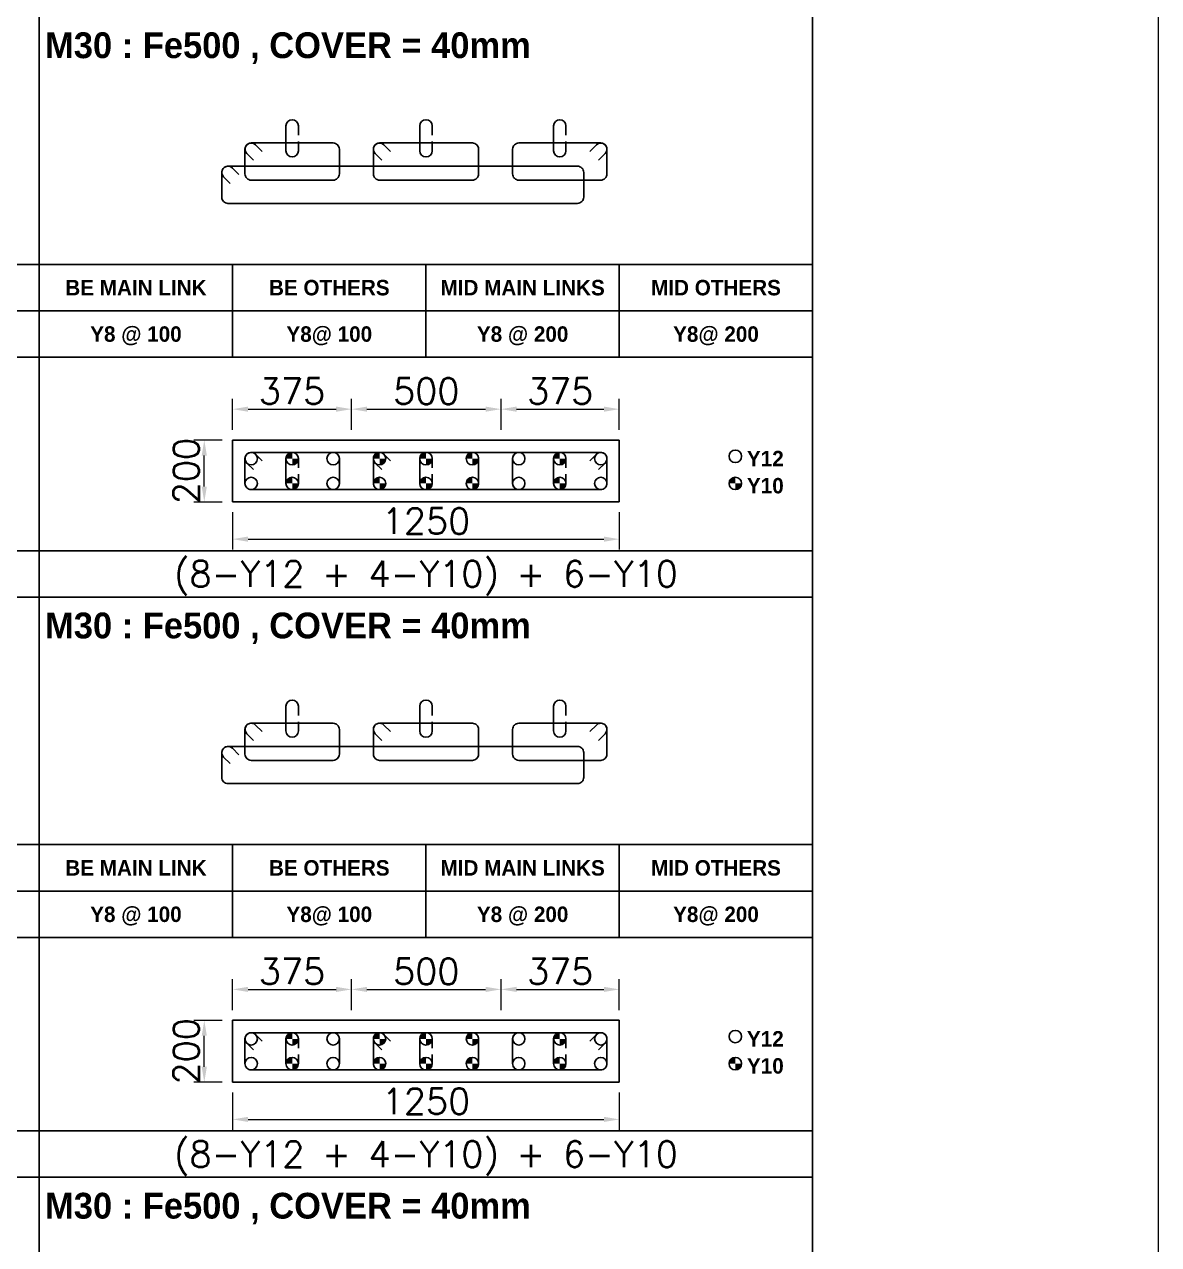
# Model space of a CAD drawing. Header units: millimetres. Extents: x -28707963 to -28231469, y 696001 to 896471.
# Drawn here: x -28253180 to -28242181, y 851519 to 863348 of the extents above; entities that cross this region are included whole.
import ezdxf
from ezdxf.enums import TextEntityAlignment as Align

# ---------------------------------------------------------------- set-up
doc = ezdxf.new("R2010")
doc.units = ezdxf.units.MM
doc.header["$MEASUREMENT"] = 0
doc.header["$PDMODE"] = 34
doc.header["$PDSIZE"] = -8
doc.layers.get('0').update_dxf_attribs({"lineweight": 5})
for name, color, linetype in [('09 COL TEXT-SCH', 2, 'Continuous'), ('14 REINF', 6, 'Continuous'), ('22 TABLE FRAME', 5, 'Continuous'), ('23 STIRRUPS', 5, 'Continuous'), ('TEXT', 4, 'Continuous')]:
    doc.layers.add(name, color=color, linetype=linetype)
doc.layers.add('19 COLUMN', color=1, linetype='Continuous', lineweight=25)
doc.styles.add('adani bold', font='')
doc.styles.add('ROMANS', font='simplex.shx')
doc.styles.get('adani bold').set_extended_font_data('Adani Bold', bold=True)
doc.dimstyles.new('D 50', dxfattribs={"dimscale": 100, "dimtxt": 3, "dimasz": 1.5, "dimexe": 1, "dimexo": 1, "dimgap": 0.5, "dimtad": 1, "dimdec": 0, "dimdsep": 46, "dimtxsty": 'ROMANS', "dimcen": 2.5, "dimclrd": 5, "dimclre": 5, "dimclrt": 4, "dimadec": 0, "dimazin": 0, "dimtfac": 1, "dimtdec": 0, "dimtmove": 0, "dimatfit": 3, "dimfxl": 1, "dimlwd": 0, "dimlwe": 0, "dimarcsym": 0})

# ---------------------------------------------------------------- blocks, each defined once
blk = doc.blocks.new('*D528')
at = {"color": 5, "lineweight": 0, "transparency": 16777216}
for p, q in [((-28251161, 852993), (-28251161, 852633)), ((-28247411, 852993), (-28247411, 852633)), ((-28251011, 852733), (-28247561, 852733))]:
    blk.add_line(p, q, dxfattribs=at)
at = {"color": 5, "transparency": 16777216}
for points in [[(-28251011, 852758), (-28251011, 852708), (-28251161, 852733)], [(-28247561, 852708), (-28247561, 852758), (-28247411, 852733)]]:
    blk.add_solid(points, dxfattribs=at)
at = {"layer": 'Defpoints', "color": 0, "transparency": 16777216}
for p in [(-28251161, 853093), (-28247411, 853093), (-28247411, 852733)]:
    blk.add_point(p, dxfattribs=at)
at = {"color": 4, "transparency": 16777216, "insert": (-28249286, 852908), "char_height": 250, "attachment_point": 5, "style": 'ROMANS'}
blk.add_mtext('1250', dxfattribs=at)
blk = doc.blocks.new('*D238')
at = {"color": 5, "lineweight": 0, "transparency": 16777216}
for p, q in [((-28251161, 858618), (-28251161, 858258)), ((-28247411, 858618), (-28247411, 858258)), ((-28251011, 858358), (-28247561, 858358))]:
    blk.add_line(p, q, dxfattribs=at)
at = {"color": 5, "transparency": 16777216}
for points in [[(-28251011, 858383), (-28251011, 858333), (-28251161, 858358)], [(-28247561, 858333), (-28247561, 858383), (-28247411, 858358)]]:
    blk.add_solid(points, dxfattribs=at)
at = {"layer": 'Defpoints', "color": 0, "transparency": 16777216}
for p in [(-28251161, 858718), (-28247411, 858718), (-28247411, 858358)]:
    blk.add_point(p, dxfattribs=at)
at = {"color": 4, "transparency": 16777216, "insert": (-28249286, 858533), "char_height": 250, "attachment_point": 5, "style": 'ROMANS'}
blk.add_mtext('1250', dxfattribs=at)
blk = doc.blocks.new('*D230')
at = {"color": 5, "lineweight": 0, "transparency": 16777216}
for p, q in [((-28251261, 853693), (-28251536, 853693)), ((-28251436, 853243), (-28251436, 853543)), ((-28251261, 853093), (-28251536, 853093))]:
    blk.add_line(p, q, dxfattribs=at)
at = {"color": 5, "transparency": 16777216}
for points in [[(-28251411, 853543), (-28251461, 853543), (-28251436, 853693)], [(-28251461, 853243), (-28251411, 853243), (-28251436, 853093)]]:
    blk.add_solid(points, dxfattribs=at)
at = {"layer": 'Defpoints', "color": 0, "transparency": 16777216}
for p in [(-28251436, 853693), (-28251161, 853693), (-28251161, 853093)]:
    blk.add_point(p, dxfattribs=at)
at = {"color": 4, "transparency": 16777216, "insert": (-28251611, 853393), "char_height": 250, "attachment_point": 5, "rotation": 90, "style": 'ROMANS'}
blk.add_mtext('200', dxfattribs=at)
blk = doc.blocks.new('*D231')
at = {"color": 5, "lineweight": 0, "transparency": 16777216}
for p, q in [((-28251161, 853793), (-28251161, 854093)), ((-28250008, 853793), (-28250008, 854093)), ((-28251011, 853993), (-28250158, 853993))]:
    blk.add_line(p, q, dxfattribs=at)
at = {"color": 5, "transparency": 16777216}
for points in [[(-28251011, 854018), (-28251011, 853968), (-28251161, 853993)], [(-28250158, 853968), (-28250158, 854018), (-28250008, 853993)]]:
    blk.add_solid(points, dxfattribs=at)
at = {"layer": 'Defpoints', "color": 0, "transparency": 16777216}
for p in [(-28250008, 853993), (-28251161, 853693), (-28250008, 853693)]:
    blk.add_point(p, dxfattribs=at)
at = {"color": 4, "transparency": 16777216, "insert": (-28250585, 854168), "char_height": 250, "attachment_point": 5, "style": 'ROMANS'}
blk.add_mtext('375', dxfattribs=at)
blk = doc.blocks.new('*D232')
at = {"color": 5, "lineweight": 0, "transparency": 16777216}
for p, q in [((-28250008, 853793), (-28250008, 854093)), ((-28248558, 853793), (-28248558, 854093)), ((-28249858, 853993), (-28248708, 853993))]:
    blk.add_line(p, q, dxfattribs=at)
at = {"color": 5, "transparency": 16777216}
for points in [[(-28249858, 854018), (-28249858, 853968), (-28250008, 853993)], [(-28248708, 853968), (-28248708, 854018), (-28248558, 853993)]]:
    blk.add_solid(points, dxfattribs=at)
at = {"layer": 'Defpoints', "color": 0, "transparency": 16777216}
for p in [(-28248558, 853993), (-28250008, 853693), (-28248558, 853693)]:
    blk.add_point(p, dxfattribs=at)
at = {"color": 4, "transparency": 16777216, "insert": (-28249283, 854168), "char_height": 250, "attachment_point": 5, "style": 'ROMANS'}
blk.add_mtext('500', dxfattribs=at)
blk = doc.blocks.new('*D233')
at = {"color": 5, "lineweight": 0, "transparency": 16777216}
for p, q in [((-28248558, 853793), (-28248558, 854093)), ((-28247411, 853793), (-28247411, 854093)), ((-28248408, 853993), (-28247561, 853993))]:
    blk.add_line(p, q, dxfattribs=at)
at = {"color": 5, "transparency": 16777216}
for points in [[(-28248408, 854018), (-28248408, 853968), (-28248558, 853993)], [(-28247561, 853968), (-28247561, 854018), (-28247411, 853993)]]:
    blk.add_solid(points, dxfattribs=at)
at = {"layer": 'Defpoints', "color": 0, "transparency": 16777216}
for p in [(-28247411, 853993), (-28248558, 853693), (-28247411, 853693)]:
    blk.add_point(p, dxfattribs=at)
at = {"color": 4, "transparency": 16777216, "insert": (-28247985, 854168), "char_height": 250, "attachment_point": 5, "style": 'ROMANS'}
blk.add_mtext('375', dxfattribs=at)
blk = doc.blocks.new('*D234')
at = {"color": 5, "lineweight": 0, "transparency": 16777216}
for p, q in [((-28251261, 859318), (-28251536, 859318)), ((-28251436, 858868), (-28251436, 859168)), ((-28251261, 858718), (-28251536, 858718))]:
    blk.add_line(p, q, dxfattribs=at)
at = {"color": 5, "transparency": 16777216}
for points in [[(-28251411, 859168), (-28251461, 859168), (-28251436, 859318)], [(-28251461, 858868), (-28251411, 858868), (-28251436, 858718)]]:
    blk.add_solid(points, dxfattribs=at)
at = {"layer": 'Defpoints', "color": 0, "transparency": 16777216}
for p in [(-28251436, 859318), (-28251161, 859318), (-28251161, 858718)]:
    blk.add_point(p, dxfattribs=at)
at = {"color": 4, "transparency": 16777216, "insert": (-28251611, 859018), "char_height": 250, "attachment_point": 5, "rotation": 90, "style": 'ROMANS'}
blk.add_mtext('200', dxfattribs=at)
blk = doc.blocks.new('*D235')
at = {"color": 5, "lineweight": 0, "transparency": 16777216}
for p, q in [((-28251161, 859418), (-28251161, 859718)), ((-28251011, 859618), (-28250158, 859618)), ((-28250008, 859418), (-28250008, 859718))]:
    blk.add_line(p, q, dxfattribs=at)
at = {"color": 5, "transparency": 16777216}
for points in [[(-28251011, 859643), (-28251011, 859593), (-28251161, 859618)], [(-28250158, 859593), (-28250158, 859643), (-28250008, 859618)]]:
    blk.add_solid(points, dxfattribs=at)
at = {"layer": 'Defpoints', "color": 0, "transparency": 16777216}
for p in [(-28250008, 859618), (-28251161, 859318), (-28250008, 859318)]:
    blk.add_point(p, dxfattribs=at)
at = {"color": 4, "transparency": 16777216, "insert": (-28250585, 859793), "char_height": 250, "attachment_point": 5, "style": 'ROMANS'}
blk.add_mtext('375', dxfattribs=at)
blk = doc.blocks.new('*D236')
at = {"color": 5, "lineweight": 0, "transparency": 16777216}
for p, q in [((-28250008, 859418), (-28250008, 859718)), ((-28249858, 859618), (-28248708, 859618)), ((-28248558, 859418), (-28248558, 859718))]:
    blk.add_line(p, q, dxfattribs=at)
at = {"color": 5, "transparency": 16777216}
for points in [[(-28249858, 859643), (-28249858, 859593), (-28250008, 859618)], [(-28248708, 859593), (-28248708, 859643), (-28248558, 859618)]]:
    blk.add_solid(points, dxfattribs=at)
at = {"layer": 'Defpoints', "color": 0, "transparency": 16777216}
for p in [(-28248558, 859618), (-28250008, 859318), (-28248558, 859318)]:
    blk.add_point(p, dxfattribs=at)
at = {"color": 4, "transparency": 16777216, "insert": (-28249283, 859793), "char_height": 250, "attachment_point": 5, "style": 'ROMANS'}
blk.add_mtext('500', dxfattribs=at)
blk = doc.blocks.new('*D237')
at = {"color": 5, "lineweight": 0, "transparency": 16777216}
for p, q in [((-28248558, 859418), (-28248558, 859718)), ((-28248408, 859618), (-28247561, 859618)), ((-28247411, 859418), (-28247411, 859718))]:
    blk.add_line(p, q, dxfattribs=at)
at = {"color": 5, "transparency": 16777216}
for points in [[(-28248408, 859643), (-28248408, 859593), (-28248558, 859618)], [(-28247561, 859593), (-28247561, 859643), (-28247411, 859618)]]:
    blk.add_solid(points, dxfattribs=at)
at = {"layer": 'Defpoints', "color": 0, "transparency": 16777216}
for p in [(-28247411, 859618), (-28248558, 859318), (-28247411, 859318)]:
    blk.add_point(p, dxfattribs=at)
at = {"color": 4, "transparency": 16777216, "insert": (-28247985, 859793), "char_height": 250, "attachment_point": 5, "style": 'ROMANS'}
blk.add_mtext('375', dxfattribs=at)

msp = doc.modelspace()

# ---------------------------------------------------------------- hatches: boundary and pattern name
at = {"layer": '14 REINF'}
h = msp.add_hatch(color=6, dxfattribs=at)
edge = h.paths.add_edge_path(flags=0)
edge.add_line((-28250643.6, 859138.4), (-28250583.6, 859138.4))
edge.add_line((-28250583.6, 859138.4), (-28250583.6, 859198.4))
edge.add_arc((-28250583.6, 859138.4), 60, 90, 180)
edge = h.paths.add_edge_path(flags=0)
edge.add_line((-28250523.6, 859138.4), (-28250583.6, 859138.4))
edge.add_line((-28250583.6, 859138.4), (-28250583.6, 859078.4))
edge.add_arc((-28250583.6, 859138.4), 60, 270, 360)
h = msp.add_hatch(color=6, dxfattribs=at)
edge = h.paths.add_edge_path(flags=0)
edge.add_line((-28249796.1, 859138.4), (-28249736.1, 859138.4))
edge.add_line((-28249736.1, 859138.4), (-28249736.1, 859198.4))
edge.add_arc((-28249736.1, 859138.4), 60, 90, 180)
edge = h.paths.add_edge_path(flags=0)
edge.add_line((-28249676.1, 859138.4), (-28249736.1, 859138.4))
edge.add_line((-28249736.1, 859138.4), (-28249736.1, 859078.4))
edge.add_arc((-28249736.1, 859138.4), 60, 270, 360)
h = msp.add_hatch(color=6, dxfattribs=at)
edge = h.paths.add_edge_path(flags=0)
edge.add_line((-28249346.1, 859138.4), (-28249286.1, 859138.4))
edge.add_line((-28249286.1, 859138.4), (-28249286.1, 859198.4))
edge.add_arc((-28249286.1, 859138.4), 60, 90, 180)
edge = h.paths.add_edge_path(flags=0)
edge.add_line((-28249226.1, 859138.4), (-28249286.1, 859138.4))
edge.add_line((-28249286.1, 859138.4), (-28249286.1, 859078.4))
edge.add_arc((-28249286.1, 859138.4), 60, 270, 360)
h = msp.add_hatch(color=6, dxfattribs=at)
edge = h.paths.add_edge_path(flags=0)
edge.add_line((-28248896.1, 859138.4), (-28248836.1, 859138.4))
edge.add_line((-28248836.1, 859138.4), (-28248836.1, 859198.4))
edge.add_arc((-28248836.1, 859138.4), 60, 90, 180)
edge = h.paths.add_edge_path(flags=0)
edge.add_line((-28248776.1, 859138.4), (-28248836.1, 859138.4))
edge.add_line((-28248836.1, 859138.4), (-28248836.1, 859078.4))
edge.add_arc((-28248836.1, 859138.4), 60, 270, 360)
h = msp.add_hatch(color=6, dxfattribs=at)
edge = h.paths.add_edge_path(flags=0)
edge.add_line((-28248048.6, 859138.4), (-28247988.6, 859138.4))
edge.add_line((-28247988.6, 859138.4), (-28247988.6, 859198.4))
edge.add_arc((-28247988.6, 859138.4), 60, 90, 180)
edge = h.paths.add_edge_path(flags=0)
edge.add_line((-28247928.6, 859138.4), (-28247988.6, 859138.4))
edge.add_line((-28247988.6, 859138.4), (-28247988.6, 859078.4))
edge.add_arc((-28247988.6, 859138.4), 60, 270, 360)
h = msp.add_hatch(color=6, dxfattribs=at)
edge = h.paths.add_edge_path(flags=0)
edge.add_line((-28250643.6, 858898.4), (-28250583.6, 858898.4))
edge.add_line((-28250583.6, 858898.4), (-28250583.6, 858958.4))
edge.add_arc((-28250583.6, 858898.4), 60, 90, 180)
edge = h.paths.add_edge_path(flags=0)
edge.add_line((-28250523.6, 858898.4), (-28250583.6, 858898.4))
edge.add_line((-28250583.6, 858898.4), (-28250583.6, 858838.4))
edge.add_arc((-28250583.6, 858898.4), 60, 270, 360)
h = msp.add_hatch(color=6, dxfattribs=at)
edge = h.paths.add_edge_path(flags=0)
edge.add_line((-28249796.1, 858898.4), (-28249736.1, 858898.4))
edge.add_line((-28249736.1, 858898.4), (-28249736.1, 858958.4))
edge.add_arc((-28249736.1, 858898.4), 60, 90, 180)
edge = h.paths.add_edge_path(flags=0)
edge.add_line((-28249676.1, 858898.4), (-28249736.1, 858898.4))
edge.add_line((-28249736.1, 858898.4), (-28249736.1, 858838.4))
edge.add_arc((-28249736.1, 858898.4), 60, 270, 360)
h = msp.add_hatch(color=6, dxfattribs=at)
edge = h.paths.add_edge_path(flags=0)
edge.add_line((-28249346.1, 858898.4), (-28249286.1, 858898.4))
edge.add_line((-28249286.1, 858898.4), (-28249286.1, 858958.4))
edge.add_arc((-28249286.1, 858898.4), 60, 90, 180)
edge = h.paths.add_edge_path(flags=0)
edge.add_line((-28249226.1, 858898.4), (-28249286.1, 858898.4))
edge.add_line((-28249286.1, 858898.4), (-28249286.1, 858838.4))
edge.add_arc((-28249286.1, 858898.4), 60, 270, 360)
h = msp.add_hatch(color=6, dxfattribs=at)
edge = h.paths.add_edge_path(flags=0)
edge.add_line((-28248896.1, 858898.4), (-28248836.1, 858898.4))
edge.add_line((-28248836.1, 858898.4), (-28248836.1, 858958.4))
edge.add_arc((-28248836.1, 858898.4), 60, 90, 180)
edge = h.paths.add_edge_path(flags=0)
edge.add_line((-28248776.1, 858898.4), (-28248836.1, 858898.4))
edge.add_line((-28248836.1, 858898.4), (-28248836.1, 858838.4))
edge.add_arc((-28248836.1, 858898.4), 60, 270, 360)
h = msp.add_hatch(color=6, dxfattribs=at)
edge = h.paths.add_edge_path(flags=0)
edge.add_line((-28248048.6, 858898.4), (-28247988.6, 858898.4))
edge.add_line((-28247988.6, 858898.4), (-28247988.6, 858958.4))
edge.add_arc((-28247988.6, 858898.4), 60, 90, 180)
edge = h.paths.add_edge_path(flags=0)
edge.add_line((-28247928.6, 858898.4), (-28247988.6, 858898.4))
edge.add_line((-28247988.6, 858898.4), (-28247988.6, 858838.4))
edge.add_arc((-28247988.6, 858898.4), 60, 270, 360)
h = msp.add_hatch(color=6, dxfattribs=at)
edge = h.paths.add_edge_path(flags=0)
edge.add_line((-28246346.1, 858898.4), (-28246286.1, 858898.4))
edge.add_line((-28246286.1, 858898.4), (-28246286.1, 858958.4))
edge.add_arc((-28246286.1, 858898.4), 60, 90, 180)
edge = h.paths.add_edge_path(flags=0)
edge.add_line((-28246226.1, 858898.4), (-28246286.1, 858898.4))
edge.add_line((-28246286.1, 858898.4), (-28246286.1, 858838.4))
edge.add_arc((-28246286.1, 858898.4), 60, 270, 360)
h = msp.add_hatch(color=6, dxfattribs=at)
edge = h.paths.add_edge_path(flags=0)
edge.add_line((-28250643.6, 853513.4), (-28250583.6, 853513.4))
edge.add_line((-28250583.6, 853513.4), (-28250583.6, 853573.4))
edge.add_arc((-28250583.6, 853513.4), 60, 90, 180)
edge = h.paths.add_edge_path(flags=0)
edge.add_line((-28250523.6, 853513.4), (-28250583.6, 853513.4))
edge.add_line((-28250583.6, 853513.4), (-28250583.6, 853453.4))
edge.add_arc((-28250583.6, 853513.4), 60, 270, 360)
h = msp.add_hatch(color=6, dxfattribs=at)
edge = h.paths.add_edge_path(flags=0)
edge.add_line((-28249796.1, 853513.4), (-28249736.1, 853513.4))
edge.add_line((-28249736.1, 853513.4), (-28249736.1, 853573.4))
edge.add_arc((-28249736.1, 853513.4), 60, 90, 180)
edge = h.paths.add_edge_path(flags=0)
edge.add_line((-28249676.1, 853513.4), (-28249736.1, 853513.4))
edge.add_line((-28249736.1, 853513.4), (-28249736.1, 853453.4))
edge.add_arc((-28249736.1, 853513.4), 60, 270, 360)
h = msp.add_hatch(color=6, dxfattribs=at)
edge = h.paths.add_edge_path(flags=0)
edge.add_line((-28249346.1, 853513.4), (-28249286.1, 853513.4))
edge.add_line((-28249286.1, 853513.4), (-28249286.1, 853573.4))
edge.add_arc((-28249286.1, 853513.4), 60, 90, 180)
edge = h.paths.add_edge_path(flags=0)
edge.add_line((-28249226.1, 853513.4), (-28249286.1, 853513.4))
edge.add_line((-28249286.1, 853513.4), (-28249286.1, 853453.4))
edge.add_arc((-28249286.1, 853513.4), 60, 270, 360)
h = msp.add_hatch(color=6, dxfattribs=at)
edge = h.paths.add_edge_path(flags=0)
edge.add_line((-28248896.1, 853513.4), (-28248836.1, 853513.4))
edge.add_line((-28248836.1, 853513.4), (-28248836.1, 853573.4))
edge.add_arc((-28248836.1, 853513.4), 60, 90, 180)
edge = h.paths.add_edge_path(flags=0)
edge.add_line((-28248776.1, 853513.4), (-28248836.1, 853513.4))
edge.add_line((-28248836.1, 853513.4), (-28248836.1, 853453.4))
edge.add_arc((-28248836.1, 853513.4), 60, 270, 360)
h = msp.add_hatch(color=6, dxfattribs=at)
edge = h.paths.add_edge_path(flags=0)
edge.add_line((-28248048.6, 853513.4), (-28247988.6, 853513.4))
edge.add_line((-28247988.6, 853513.4), (-28247988.6, 853573.4))
edge.add_arc((-28247988.6, 853513.4), 60, 90, 180)
edge = h.paths.add_edge_path(flags=0)
edge.add_line((-28247928.6, 853513.4), (-28247988.6, 853513.4))
edge.add_line((-28247988.6, 853513.4), (-28247988.6, 853453.4))
edge.add_arc((-28247988.6, 853513.4), 60, 270, 360)
h = msp.add_hatch(color=6, dxfattribs=at)
edge = h.paths.add_edge_path(flags=0)
edge.add_line((-28250643.6, 853273.4), (-28250583.6, 853273.4))
edge.add_line((-28250583.6, 853273.4), (-28250583.6, 853333.4))
edge.add_arc((-28250583.6, 853273.4), 60, 90, 180)
edge = h.paths.add_edge_path(flags=0)
edge.add_line((-28250523.6, 853273.4), (-28250583.6, 853273.4))
edge.add_line((-28250583.6, 853273.4), (-28250583.6, 853213.4))
edge.add_arc((-28250583.6, 853273.4), 60, 270, 360)
h = msp.add_hatch(color=6, dxfattribs=at)
edge = h.paths.add_edge_path(flags=0)
edge.add_line((-28249796.1, 853273.4), (-28249736.1, 853273.4))
edge.add_line((-28249736.1, 853273.4), (-28249736.1, 853333.4))
edge.add_arc((-28249736.1, 853273.4), 60, 90, 180)
edge = h.paths.add_edge_path(flags=0)
edge.add_line((-28249676.1, 853273.4), (-28249736.1, 853273.4))
edge.add_line((-28249736.1, 853273.4), (-28249736.1, 853213.4))
edge.add_arc((-28249736.1, 853273.4), 60, 270, 360)
h = msp.add_hatch(color=6, dxfattribs=at)
edge = h.paths.add_edge_path(flags=0)
edge.add_line((-28249346.1, 853273.4), (-28249286.1, 853273.4))
edge.add_line((-28249286.1, 853273.4), (-28249286.1, 853333.4))
edge.add_arc((-28249286.1, 853273.4), 60, 90, 180)
edge = h.paths.add_edge_path(flags=0)
edge.add_line((-28249226.1, 853273.4), (-28249286.1, 853273.4))
edge.add_line((-28249286.1, 853273.4), (-28249286.1, 853213.4))
edge.add_arc((-28249286.1, 853273.4), 60, 270, 360)
h = msp.add_hatch(color=6, dxfattribs=at)
edge = h.paths.add_edge_path(flags=0)
edge.add_line((-28248896.1, 853273.4), (-28248836.1, 853273.4))
edge.add_line((-28248836.1, 853273.4), (-28248836.1, 853333.4))
edge.add_arc((-28248836.1, 853273.4), 60, 90, 180)
edge = h.paths.add_edge_path(flags=0)
edge.add_line((-28248776.1, 853273.4), (-28248836.1, 853273.4))
edge.add_line((-28248836.1, 853273.4), (-28248836.1, 853213.4))
edge.add_arc((-28248836.1, 853273.4), 60, 270, 360)
h = msp.add_hatch(color=6, dxfattribs=at)
edge = h.paths.add_edge_path(flags=0)
edge.add_line((-28248048.6, 853273.4), (-28247988.6, 853273.4))
edge.add_line((-28247988.6, 853273.4), (-28247988.6, 853333.4))
edge.add_arc((-28247988.6, 853273.4), 60, 90, 180)
edge = h.paths.add_edge_path(flags=0)
edge.add_line((-28247928.6, 853273.4), (-28247988.6, 853273.4))
edge.add_line((-28247988.6, 853273.4), (-28247988.6, 853213.4))
edge.add_arc((-28247988.6, 853273.4), 60, 270, 360)
h = msp.add_hatch(color=6, dxfattribs=at)
edge = h.paths.add_edge_path(flags=0)
edge.add_line((-28246346.1, 853273.4), (-28246286.1, 853273.4))
edge.add_line((-28246286.1, 853273.4), (-28246286.1, 853333.4))
edge.add_arc((-28246286.1, 853273.4), 60, 90, 180)
edge = h.paths.add_edge_path(flags=0)
edge.add_line((-28246226.1, 853273.4), (-28246286.1, 853273.4))
edge.add_line((-28246286.1, 853273.4), (-28246286.1, 853213.4))
edge.add_arc((-28246286.1, 853273.4), 60, 270, 360)

# ---------------------------------------------------------------- linework, layer by layer
msp.add_lwpolyline([(-28341538.8, 788796.2), (-28242181.2, 788796.2), (-28242181.2, 874671.2), (-28341538.8, 874671.2)], close=True)
at = {"layer": '14 REINF', "color": 6}
for centre in [(-28250981.1, 859138.4), (-28250583.6, 859138.4), (-28250186.1, 859138.4), (-28249736.1, 859138.4), (-28249286.1, 859138.4), (-28248836.1, 859138.4), (-28248386.1, 859138.4), (-28247988.6, 859138.4), (-28247591.1, 859138.4), (-28246286.1, 859160.9), (-28250981.1, 858898.4), (-28250583.6, 858898.4), (-28250186.1, 858898.4), (-28249736.1, 858898.4), (-28249286.1, 858898.4), (-28248836.1, 858898.4), (-28248386.1, 858898.4), (-28247988.6, 858898.4), (-28247591.1, 858898.4), (-28246286.1, 858898.4), (-28250981.1, 853513.4), (-28250583.6, 853513.4), (-28250186.1, 853513.4), (-28249736.1, 853513.4), (-28249286.1, 853513.4), (-28248836.1, 853513.4), (-28248386.1, 853513.4), (-28247988.6, 853513.4), (-28247591.1, 853513.4), (-28246286.1, 853535.9), (-28250981.1, 853273.4), (-28250583.6, 853273.4), (-28250186.1, 853273.4), (-28249736.1, 853273.4), (-28249286.1, 853273.4), (-28248836.1, 853273.4), (-28248386.1, 853273.4), (-28247988.6, 853273.4), (-28247591.1, 853273.4), (-28246286.1, 853273.4)]:
    msp.add_circle(centre, 60, dxfattribs=at)
at = {"layer": '19 COLUMN', "color": 4}
for points in [[(-28247411.1, 859318.4), (-28251161.1, 859318.4)], [(-28251161.1, 859318.4), (-28251161.1, 858718.4)], [(-28247411.1, 858718.4), (-28247411.1, 859318.4)], [(-28251161.1, 858718.4), (-28247411.1, 858718.4)], [(-28247411.1, 853693.4), (-28251161.1, 853693.4)], [(-28251161.1, 853693.4), (-28251161.1, 853093.4)], [(-28247411.1, 853093.4), (-28247411.1, 853693.4)], [(-28251161.1, 853093.4), (-28247411.1, 853093.4)]]:
    msp.add_lwpolyline(points, dxfattribs=at)
at = {"layer": '22 TABLE FRAME', "color": 5, "linetype": 'Continuous'}
for p, q in [((-28253036.1, 863421.2), (-28253036.1, 788796.2)), ((-28245536.1, 863421.2), (-28245536.1, 788796.2)), ((-28330286.1, 861021.2), (-28245536.1, 861021.2)), ((-28251161.1, 861021.2), (-28251161.1, 860121.2)), ((-28249286.1, 861021.2), (-28249286.1, 860121.2)), ((-28247411.1, 861021.2), (-28247411.1, 860121.2)), ((-28330286.1, 860571.2), (-28245536.1, 860571.2)), ((-28330286.1, 860121.2), (-28245536.1, 860121.2)), ((-28330286.1, 858246.2), (-28245536.1, 858246.2)), ((-28334786.1, 857796.2), (-28245536.1, 857796.2)), ((-28330286.1, 855396.2), (-28245536.1, 855396.2)), ((-28251161.1, 855396.2), (-28251161.1, 854496.2)), ((-28249286.1, 855396.2), (-28249286.1, 854496.2)), ((-28247411.1, 855396.2), (-28247411.1, 854496.2)), ((-28330286.1, 854946.2), (-28245536.1, 854946.2)), ((-28330286.1, 854496.2), (-28245536.1, 854496.2)), ((-28330286.1, 852621.2), (-28245536.1, 852621.2)), ((-28334786.1, 852171.2), (-28245536.1, 852171.2))]:
    msp.add_line(p, q, dxfattribs=at)
at = {"layer": '23 STIRRUPS', "color": 5}
for points in [[(-28250523.6, 862213.4), (-28250523.6, 862123.4, -1), (-28250643.6, 862123.4), (-28250643.6, 862363.4, -1), (-28250523.6, 862363.4), (-28250523.6, 862273.4)], [(-28249226.1, 862213.4), (-28249226.1, 862123.4, -1), (-28249346.1, 862123.4), (-28249346.1, 862363.4, -1), (-28249226.1, 862363.4), (-28249226.1, 862273.4)], [(-28247928.6, 862213.4), (-28247928.6, 862123.4, -1), (-28248048.6, 862123.4), (-28248048.6, 862363.4, -1), (-28247928.6, 862363.4), (-28247928.6, 862273.4)], [(-28250959.9, 862032.3), (-28251023.5, 862095.9, -0.668178), (-28250981.1, 862198.4), (-28250186.1, 862198.4, -0.4142136), (-28250126.1, 862138.4), (-28250126.1, 861898.4, -0.4142136), (-28250186.1, 861838.4), (-28250981.1, 861838.4, -0.4142136), (-28251041.1, 861898.4), (-28251041.1, 862138.4, -0.6681793), (-28250938.7, 862180.8), (-28250875, 862117.1)], [(-28249714.9, 862032.3), (-28249778.5, 862095.9, -0.668178), (-28249736.1, 862198.4), (-28248836.1, 862198.4, -0.4142136), (-28248776.1, 862138.4), (-28248776.1, 861898.4, -0.4142136), (-28248836.1, 861838.4), (-28249736.1, 861838.4, -0.4142136), (-28249796.1, 861898.4), (-28249796.1, 862138.4, -0.6681793), (-28249693.7, 862180.8), (-28249630, 862117.1)], [(-28247697.2, 862117.1), (-28247633.5, 862180.8, -0.6681793), (-28247531.1, 862138.4), (-28247531.1, 861898.4, -0.4142136), (-28247591.1, 861838.4), (-28248386.1, 861838.4, -0.4142136), (-28248446.1, 861898.4), (-28248446.1, 862138.4, -0.4142136), (-28248386.1, 862198.4), (-28247591.1, 862198.4, -0.668178), (-28247548.7, 862095.9), (-28247612.3, 862032.3)], [(-28251184.9, 861807.3), (-28251248.5, 861870.9, -0.668178), (-28251206.1, 861973.4), (-28247816.1, 861973.4, -0.4142136), (-28247756.1, 861913.4), (-28247756.1, 861673.4, -0.4142136), (-28247816.1, 861613.4), (-28251206.1, 861613.4, -0.4142136), (-28251266.1, 861673.4), (-28251266.1, 861913.4, -0.6681793), (-28251163.7, 861955.8), (-28251100, 861892.1)], [(-28250959.9, 859032.3), (-28251023.5, 859095.9, -0.668178), (-28250981.1, 859198.4), (-28247591.1, 859198.4, -0.4142136), (-28247531.1, 859138.4), (-28247531.1, 858898.4, -0.4142136), (-28247591.1, 858838.4), (-28250981.1, 858838.4, -0.4142136), (-28251041.1, 858898.4), (-28251041.1, 859138.4, -0.6681793), (-28250938.7, 859180.8), (-28250875, 859117.1)], [(-28250959.9, 859032.3), (-28251023.5, 859095.9, -0.668178), (-28250981.1, 859198.4), (-28250186.1, 859198.4, -0.4142136), (-28250126.1, 859138.4), (-28250126.1, 858898.4, -0.4142136), (-28250186.1, 858838.4), (-28250981.1, 858838.4, -0.4142136), (-28251041.1, 858898.4), (-28251041.1, 859138.4, -0.6681793), (-28250938.7, 859180.8), (-28250875, 859117.1)], [(-28250523.6, 858988.4), (-28250523.6, 858898.4, -1), (-28250643.6, 858898.4), (-28250643.6, 859138.4, -1), (-28250523.6, 859138.4), (-28250523.6, 859048.4)], [(-28249714.9, 859032.3), (-28249778.5, 859095.9, -0.668178), (-28249736.1, 859198.4), (-28248836.1, 859198.4, -0.4142136), (-28248776.1, 859138.4), (-28248776.1, 858898.4, -0.4142136), (-28248836.1, 858838.4), (-28249736.1, 858838.4, -0.4142136), (-28249796.1, 858898.4), (-28249796.1, 859138.4, -0.6681793), (-28249693.7, 859180.8), (-28249630, 859117.1)], [(-28249226.1, 858988.4), (-28249226.1, 858898.4, -1), (-28249346.1, 858898.4), (-28249346.1, 859138.4, -1), (-28249226.1, 859138.4), (-28249226.1, 859048.4)], [(-28247697.2, 859117.1), (-28247633.5, 859180.8, -0.6681793), (-28247531.1, 859138.4), (-28247531.1, 858898.4, -0.4142136), (-28247591.1, 858838.4), (-28248386.1, 858838.4, -0.4142136), (-28248446.1, 858898.4), (-28248446.1, 859138.4, -0.4142136), (-28248386.1, 859198.4), (-28247591.1, 859198.4, -0.668178), (-28247548.7, 859095.9), (-28247612.3, 859032.3)], [(-28247928.6, 858988.4), (-28247928.6, 858898.4, -1), (-28248048.6, 858898.4), (-28248048.6, 859138.4, -1), (-28247928.6, 859138.4), (-28247928.6, 859048.4)], [(-28250523.6, 856588.4), (-28250523.6, 856498.4, -1), (-28250643.6, 856498.4), (-28250643.6, 856738.4, -1), (-28250523.6, 856738.4), (-28250523.6, 856648.4)], [(-28249226.1, 856588.4), (-28249226.1, 856498.4, -1), (-28249346.1, 856498.4), (-28249346.1, 856738.4, -1), (-28249226.1, 856738.4), (-28249226.1, 856648.4)], [(-28247928.6, 856588.4), (-28247928.6, 856498.4, -1), (-28248048.6, 856498.4), (-28248048.6, 856738.4, -1), (-28247928.6, 856738.4), (-28247928.6, 856648.4)], [(-28250959.9, 856407.3), (-28251023.5, 856470.9, -0.668178), (-28250981.1, 856573.4), (-28250186.1, 856573.4, -0.4142136), (-28250126.1, 856513.4), (-28250126.1, 856273.4, -0.4142136), (-28250186.1, 856213.4), (-28250981.1, 856213.4, -0.4142136), (-28251041.1, 856273.4), (-28251041.1, 856513.4, -0.6681793), (-28250938.7, 856555.8), (-28250875, 856492.1)], [(-28249714.9, 856407.3), (-28249778.5, 856470.9, -0.668178), (-28249736.1, 856573.4), (-28248836.1, 856573.4, -0.4142136), (-28248776.1, 856513.4), (-28248776.1, 856273.4, -0.4142136), (-28248836.1, 856213.4), (-28249736.1, 856213.4, -0.4142136), (-28249796.1, 856273.4), (-28249796.1, 856513.4, -0.6681793), (-28249693.7, 856555.8), (-28249630, 856492.1)], [(-28247697.2, 856492.1), (-28247633.5, 856555.8, -0.6681793), (-28247531.1, 856513.4), (-28247531.1, 856273.4, -0.4142136), (-28247591.1, 856213.4), (-28248386.1, 856213.4, -0.4142136), (-28248446.1, 856273.4), (-28248446.1, 856513.4, -0.4142136), (-28248386.1, 856573.4), (-28247591.1, 856573.4, -0.668178), (-28247548.7, 856470.9), (-28247612.3, 856407.3)], [(-28251184.9, 856182.3), (-28251248.5, 856245.9, -0.668178), (-28251206.1, 856348.4), (-28247816.1, 856348.4, -0.4142136), (-28247756.1, 856288.4), (-28247756.1, 856048.4, -0.4142136), (-28247816.1, 855988.4), (-28251206.1, 855988.4, -0.4142136), (-28251266.1, 856048.4), (-28251266.1, 856288.4, -0.6681793), (-28251163.7, 856330.8), (-28251100, 856267.1)], [(-28250959.9, 853407.3), (-28251023.5, 853470.9, -0.668178), (-28250981.1, 853573.4), (-28247591.1, 853573.4, -0.4142136), (-28247531.1, 853513.4), (-28247531.1, 853273.4, -0.4142136), (-28247591.1, 853213.4), (-28250981.1, 853213.4, -0.4142136), (-28251041.1, 853273.4), (-28251041.1, 853513.4, -0.6681793), (-28250938.7, 853555.8), (-28250875, 853492.1)], [(-28250959.9, 853407.3), (-28251023.5, 853470.9, -0.668178), (-28250981.1, 853573.4), (-28250186.1, 853573.4, -0.4142136), (-28250126.1, 853513.4), (-28250126.1, 853273.4, -0.4142136), (-28250186.1, 853213.4), (-28250981.1, 853213.4, -0.4142136), (-28251041.1, 853273.4), (-28251041.1, 853513.4, -0.6681793), (-28250938.7, 853555.8), (-28250875, 853492.1)], [(-28250523.6, 853363.4), (-28250523.6, 853273.4, -1), (-28250643.6, 853273.4), (-28250643.6, 853513.4, -1), (-28250523.6, 853513.4), (-28250523.6, 853423.4)], [(-28249714.9, 853407.3), (-28249778.5, 853470.9, -0.668178), (-28249736.1, 853573.4), (-28248836.1, 853573.4, -0.4142136), (-28248776.1, 853513.4), (-28248776.1, 853273.4, -0.4142136), (-28248836.1, 853213.4), (-28249736.1, 853213.4, -0.4142136), (-28249796.1, 853273.4), (-28249796.1, 853513.4, -0.6681793), (-28249693.7, 853555.8), (-28249630, 853492.1)], [(-28249226.1, 853363.4), (-28249226.1, 853273.4, -1), (-28249346.1, 853273.4), (-28249346.1, 853513.4, -1), (-28249226.1, 853513.4), (-28249226.1, 853423.4)], [(-28247697.2, 853492.1), (-28247633.5, 853555.8, -0.6681793), (-28247531.1, 853513.4), (-28247531.1, 853273.4, -0.4142136), (-28247591.1, 853213.4), (-28248386.1, 853213.4, -0.4142136), (-28248446.1, 853273.4), (-28248446.1, 853513.4, -0.4142136), (-28248386.1, 853573.4), (-28247591.1, 853573.4, -0.668178), (-28247548.7, 853470.9), (-28247612.3, 853407.3)], [(-28247928.6, 853363.4), (-28247928.6, 853273.4, -1), (-28248048.6, 853273.4), (-28248048.6, 853513.4, -1), (-28247928.6, 853513.4), (-28247928.6, 853423.4)]]:
    msp.add_lwpolyline(points, format="xyb", dxfattribs=at)

# ---------------------------------------------------------------- texts
at = {"layer": '09 COL TEXT-SCH', "color": 3, "linetype": 'Continuous', "style": 'ROMANS'}
for p in [(-28249286.1, 858021.2), (-28249286.1, 852396.2)]:
    msp.add_text('(8-Y12 + 4-Y10) + 6-Y10', height=250, dxfattribs=at).set_placement(p, align=Align.MIDDLE_CENTER)
at = {"layer": 'TEXT', "lineweight": 40, "style": 'adani bold'}
for p in [(-28252979.8, 863021.2), (-28252979.8, 857396.2), (-28252979.8, 851771.2)]:
    msp.add_text('M30 : Fe500 , COVER = 40mm', height=250, dxfattribs=at).set_placement(p)
at = {"layer": 'TEXT', "style": 'adani bold'}
for s, p in [('BE MAIN LINK', (-28252098.6, 860796.2)), ('BE OTHERS', (-28250223.6, 860796.2)), ('MID MAIN LINKS', (-28248348.6, 860796.2)), ('MID OTHERS', (-28246473.6, 860796.2)), ('Y8 @ 100', (-28252098.6, 860346.2)), ('Y8@ 100', (-28250223.6, 860346.2)), ('Y8 @ 200', (-28248348.6, 860346.2)), ('Y8@ 200', (-28246473.6, 860346.2)), ('BE MAIN LINK', (-28252098.6, 855171.2)), ('BE OTHERS', (-28250223.6, 855171.2)), ('MID MAIN LINKS', (-28248348.6, 855171.2)), ('MID OTHERS', (-28246473.6, 855171.2)), ('Y8 @ 100', (-28252098.6, 854721.2)), ('Y8@ 100', (-28250223.6, 854721.2)), ('Y8 @ 200', (-28248348.6, 854721.2)), ('Y8@ 200', (-28246473.6, 854721.2))]:
    msp.add_text(s, height=150, dxfattribs=at).set_placement(p, align=Align.MIDDLE_CENTER)
for s, p in [('Y12', (-28246173.6, 859138.7)), ('Y10', (-28246173.6, 858876.2)), ('Y12', (-28246173.6, 853513.7)), ('Y10', (-28246173.6, 853251.2))]:
    msp.add_text(s, height=150, dxfattribs=at).set_placement(p, align=Align.MIDDLE_LEFT)

# ---------------------------------------------------------------- dimensions: what is measured, and where the dimension line sits
for p1, p2, distance, text, override, picture, middle in [((-28251161.1, 859318.4), (-28250008.4, 859318.4), 300, '375', {"dimtxt": 2.5, "dimtxsty": 'ROMANS'}, '*D235', (-28250584.8, 859793.4)), ((-28250008.4, 859318.4), (-28248558.4, 859318.4), 300, '500', {"dimtxt": 2.5, "dimtxsty": 'ROMANS'}, '*D236', (-28249283.4, 859793.4)), ((-28248558.4, 859318.4), (-28247411.1, 859318.4), 300, '375', {"dimtxt": 2.5, "dimtxsty": 'ROMANS'}, '*D237', (-28247984.7, 859793.4)), ((-28251161.1, 858718.4), (-28247411.1, 858718.4), -360, '1250', {"dimtxt": 2.5}, '*D238', (-28249286.1, 858533.4)), ((-28251161.1, 853693.4), (-28250008.4, 853693.4), 300, '375', {"dimtxt": 2.5, "dimtxsty": 'ROMANS'}, '*D231', (-28250584.8, 854168.4)), ((-28250008.4, 853693.4), (-28248558.4, 853693.4), 300, '500', {"dimtxt": 2.5, "dimtxsty": 'ROMANS'}, '*D232', (-28249283.4, 854168.4)), ((-28248558.4, 853693.4), (-28247411.1, 853693.4), 300, '375', {"dimtxt": 2.5, "dimtxsty": 'ROMANS'}, '*D233', (-28247984.7, 854168.4)), ((-28251161.1, 853093.4), (-28247411.1, 853093.4), -360, '1250', {"dimtxt": 2.5}, '*D528', (-28249286.1, 852908.4))]:
    dim = msp.add_aligned_dim(p1=p1, p2=p2, distance=distance, text=text, dimstyle='D 50', override=override)
    dim.commit()
    dim.dimension.update_dxf_attribs({"geometry": picture, "text_midpoint": middle})
for base, p1, p2, picture, middle in [((-28251436.1, 859318.4), (-28251161.1, 858718.4), (-28251161.1, 859318.4), '*D234', (-28251436.1, 859018.4)), ((-28251436.1, 853693.4), (-28251161.1, 853093.4), (-28251161.1, 853693.4), '*D230', (-28251436.1, 853393.4))]:
    dim = msp.add_linear_dim(base=base, p1=p1, p2=p2, angle=90, text='200', dimstyle='D 50', override={"dimtxt": 2.5, "dimtxsty": 'ROMANS'})
    dim.commit()
    dim.dimension.update_dxf_attribs({"geometry": picture, "text_midpoint": middle, "dimtype": 161})

doc.saveas('drawing.dxf')
